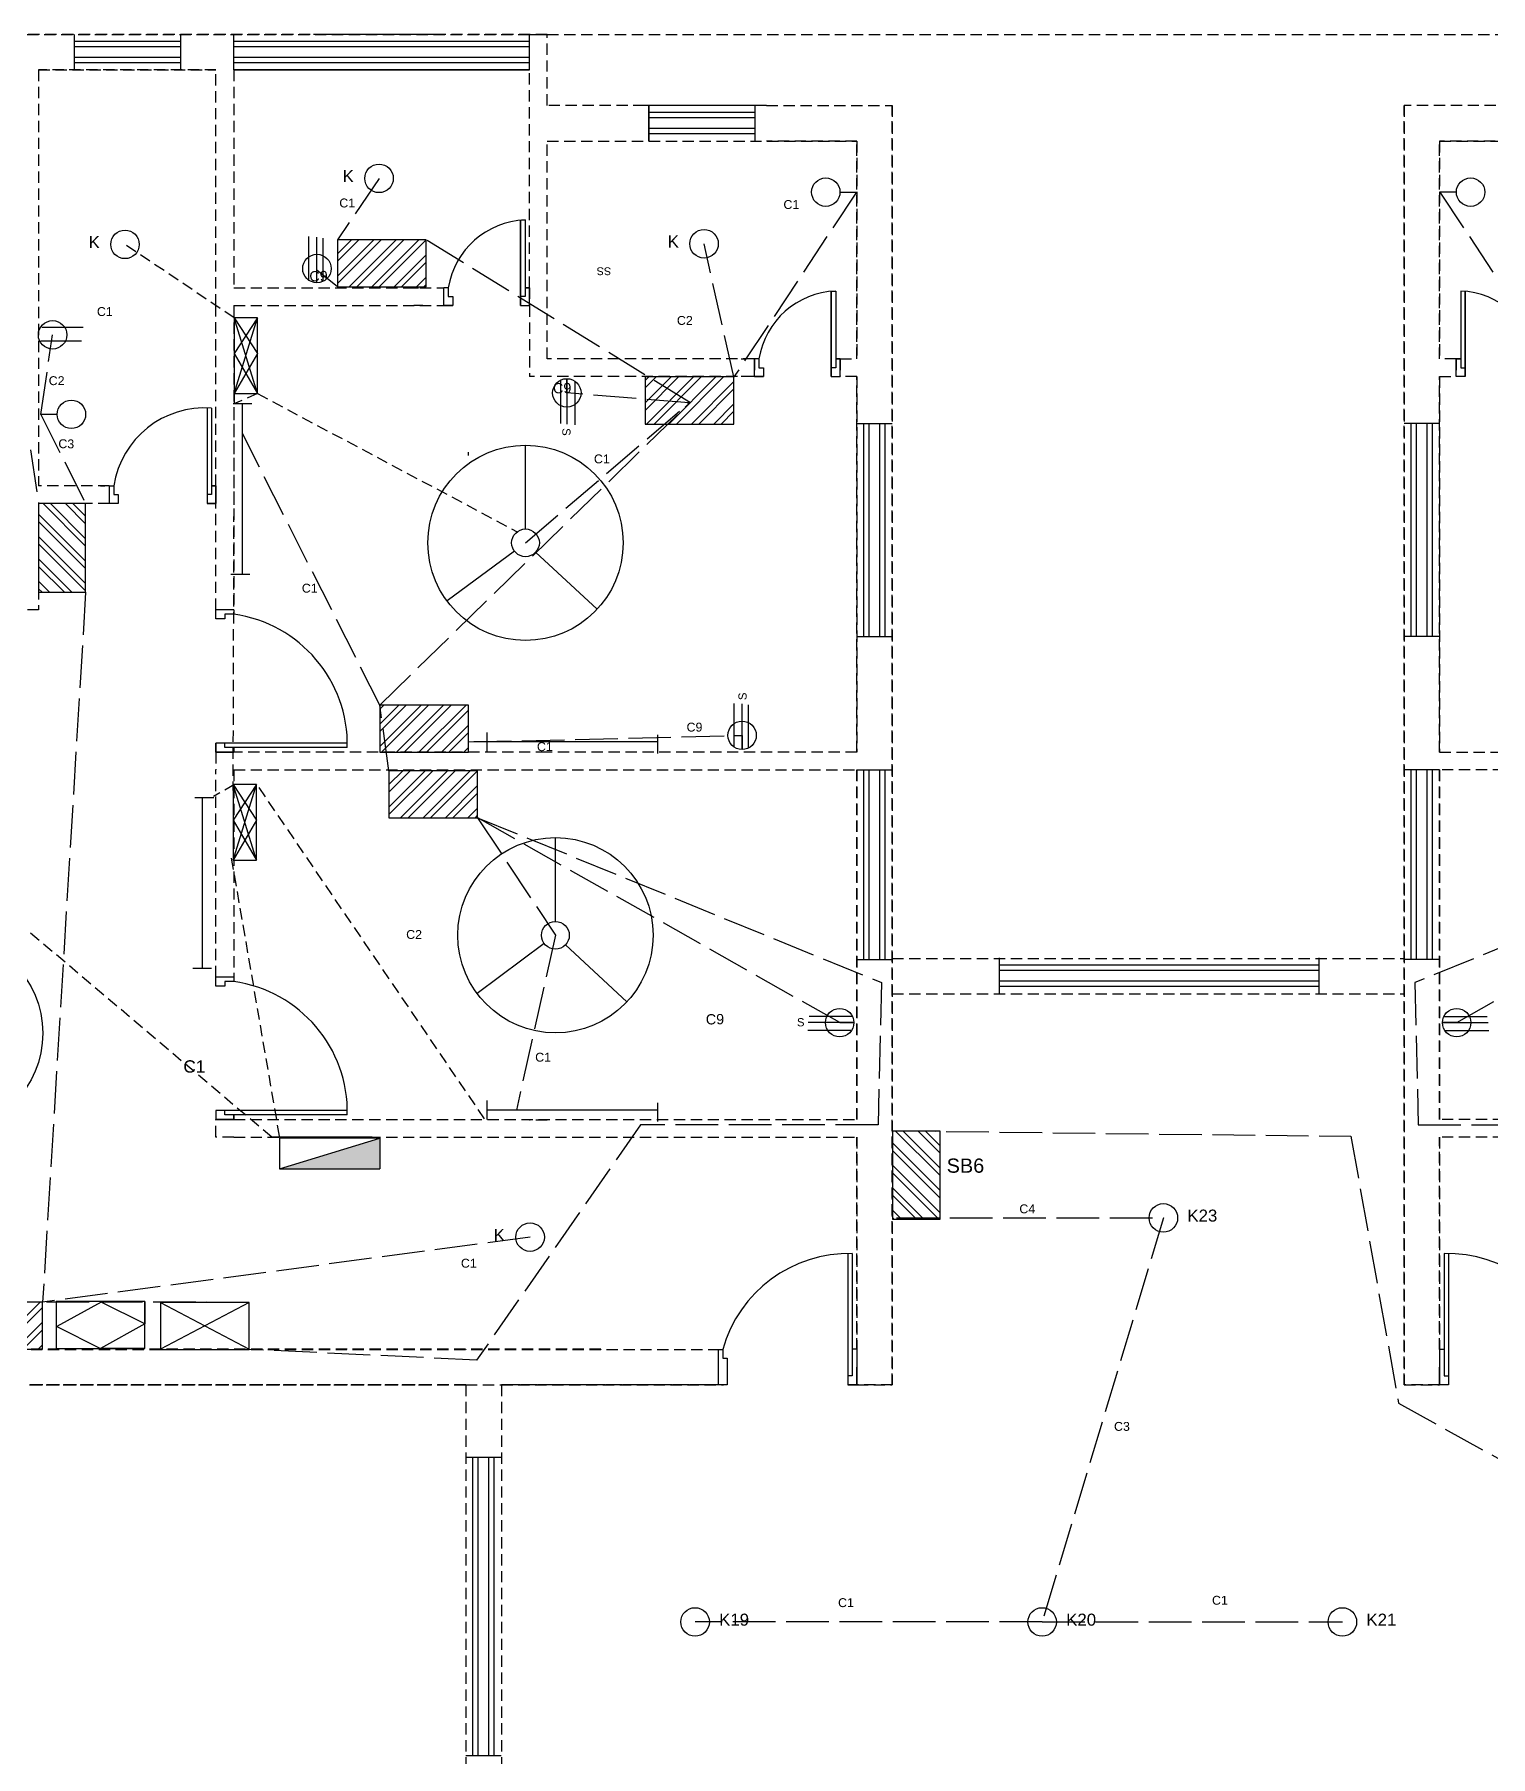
# Model space of a CAD drawing. Header units: millimetres. Extents: x 5814 to 14117, y 764 to 2474.
# Drawn here: x 11237 to 11646.8, y 1959.7 to 2444.2 of the extents above; entities that cross this region are included whole.
import ezdxf

# ---------------------------------------------------------------- set-up
doc = ezdxf.new("R2010")
doc.units = ezdxf.units.MM
doc.linetypes.add('ACAD_ISO02W100', pattern=[15, 12, -3])
doc.linetypes.add('HIDDEN2', pattern=[4.7625, 3.175, -1.5875])
doc.layers.get('0').update_dxf_attribs({"linetype": 'HIDDEN2'})
for name, color, linetype in [('conduit', 7, 'ACAD_ISO02W100'), ('doors', 6, 'Continuous'), ('emfittings', 7, 'Continuous'), ('fittinglabels', 7, 'Continuous'), ('fittings', 7, 'Continuous'), ('windows', 40, 'Continuous')]:
    doc.layers.add(name, color=color, linetype=linetype)
doc.layers.add('emconduit', color=1, linetype='HIDDEN2', plot=False)
doc.styles.get("Standard").update_dxf_attribs({"font": 'arial.ttf', "height": 4})
pattern_1 = [(135, (12007.5997, 730.803), (-3.1532, -3.1532), []), (135, (12007.5997, 732.905), (-3.1532, -3.1532), [])]

msp = doc.modelspace()

# ---------------------------------------------------------------- hatches: boundary and pattern name
at = {"layer": 'emfittings', "true_color": 0x000000}
h = msp.add_hatch(color=18, dxfattribs=at)
h.dxf.hatch_style = 1
h.paths.add_polyline_path([(11334.227, 2133.683), (11334.227, 2125.018), (11305.993, 2125.018)])
at = {"layer": 'fittings'}
h = msp.add_hatch(dxfattribs=at)
h.set_pattern_fill('ANSI32', color=256, scale=0.468168)
h.set_pattern_definition([(45, (10229.5877, 1857.4025), (-3.1532, 3.1532), []), (45, (10231.69, 1857.4025), (-3.1532, 3.1532), [])])
h.paths.add_polyline_path([(11322.292, 2386.459), (11322.292, 2373.231), (11347.243, 2373.231), (11347.243, 2386.459)])
h = msp.add_hatch(dxfattribs=at)
h.set_pattern_fill('ANSI32', color=256, scale=0.468168)
h.set_pattern_definition([(45, (10142.975, 1818.8), (-3.1532, 3.1532), []), (45, (10145.077, 1818.8), (-3.1532, 3.1532), [])])
h.paths.add_polyline_path([(11408.905, 2347.857), (11408.905, 2334.629), (11433.856, 2334.629), (11433.856, 2347.857)])
h = msp.add_hatch(dxfattribs=at)
h.set_pattern_fill('ANSI32', color=256, scale=0.468168, angle=90)
h.set_pattern_definition([(135, (12234.4537, 907.31), (-3.1532, -3.1532), []), (135, (12234.4537, 909.4123), (-3.1532, -3.1532), [])])
h.paths.add_polyline_path([(11251.427, 2312.253), (11238.198, 2312.253), (11238.198, 2287.303), (11251.427, 2287.303)])
h = msp.add_hatch(dxfattribs=at)
h.set_pattern_fill('ANSI32', color=256, scale=0.468168)
h.set_pattern_definition([(45, (10217.679, 1726.477), (-3.1532, 3.1532), []), (45, (10219.781, 1726.477), (-3.1532, 3.1532), [])])
h.paths.add_polyline_path([(11334.201, 2255.534), (11334.201, 2242.306), (11359.152, 2242.306), (11359.152, 2255.534)])
h = msp.add_hatch(dxfattribs=at)
h.set_pattern_fill('ANSI32', color=256, scale=0.468168, angle=180)
h.set_pattern_definition([(225, (13000.0663, 2752.901), (3.1532, -3.1532), []), (225, (12997.964, 2752.901), (3.1532, -3.1532), [])])
h.paths.add_polyline_path([(11361.7, 2223.844), (11361.7, 2237.072), (11336.75, 2237.072), (11336.75, 2223.844)])
h = msp.add_hatch(dxfattribs=at)
h.set_pattern_fill('ANSI32', color=256, scale=0.468168, angle=90)
h.set_pattern_definition(pattern_1)
h.paths.add_polyline_path([(11478.543, 2110.796), (11491.771, 2110.796), (11491.771, 2135.746), (11478.543, 2135.746)])
h = msp.add_hatch(dxfattribs=at)
h.set_pattern_fill('ANSI32', color=256, scale=0.468168, angle=90)
h.set_pattern_definition(pattern_1)
h.paths.add_polyline_path([(11478.543, 2110.796), (11491.771, 2110.796), (11491.771, 2135.746), (11478.543, 2135.746)])
h = msp.add_hatch(dxfattribs=at)
h.set_pattern_fill('ANSI32', color=256, scale=0.468168)
h.set_pattern_definition([(45, (10337.5145, 1558.447), (-3.1532, 3.1532), []), (45, (10339.6166, 1558.447), (-3.1532, 3.1532), [])])
h.paths.add_polyline_path([(11214.366, 2087.504), (11214.366, 2074.276), (11239.316, 2074.276), (11239.316, 2087.504)])

# ---------------------------------------------------------------- linework, layer by layer
for p, q in [((11376.319, 2444.248), (11381.319, 2444.248)), ((11381.319, 2444.248), (11942.013, 2444.248)), ((11381.319, 2424.248), (11381.319, 2444.248)), ((11238.198, 2434.248), (11238.198, 2317.253)), ((11238.198, 2434.248), (11288.107, 2434.248)), ((11238.198, 2434.248), (11238.198, 2317.253)), ((11288.107, 2367.982), (11288.107, 2434.248)), ((11293.107, 2434.248), (11293.107, 2372.982)), ((11376.319, 2434.248), (11293.107, 2434.248)), ((11376.319, 2372.982), (11376.319, 2434.248)), ((11408.71, 2424.248), (11381.319, 2424.248)), ((11443.045, 2424.248), (11408.71, 2424.248)), ((11443.045, 2424.248), (11478.412, 2424.248)), ((11443.045, 2424.248), (11478.412, 2424.248)), ((11657.778, 2424.248), (11622.412, 2424.248)), ((11381.319, 2414.248), (11468.412, 2414.248)), ((11381.319, 2352.982), (11381.319, 2414.248)), ((11468.412, 2414.248), (11443.045, 2414.248)), ((11468.412, 2414.248), (11468.412, 2352.982)), ((11632.412, 2414.248), (11632.412, 2352.982)), ((11719.504, 2414.248), (11632.412, 2414.248)), ((11632.412, 2414.248), (11657.778, 2414.248)), ((11293.107, 2372.982), (11352.232, 2372.982)), ((11343.818, 2372.982), (11345.068, 2372.982)), ((11352.232, 2367.982), (11352.232, 2372.982)), ((11376.319, 2372.982), (11376.319, 2367.982)), ((11288.107, 2317.253), (11288.107, 2367.982)), ((11288.107, 2317.253), (11288.107, 2367.982)), ((11293.107, 2367.982), (11293.107, 2282.324)), ((11293.107, 2367.982), (11293.107, 2282.324)), ((11293.107, 2367.982), (11352.232, 2367.982)), ((11346.318, 2367.982), (11343.818, 2367.982)), ((11376.319, 2367.982), (11376.319, 2347.982)), ((11439.642, 2352.982), (11381.319, 2352.982)), ((11415.204, 2353.074), (11415.204, 2353.057)), ((11435.91, 2352.982), (11437.16, 2352.982)), ((11439.642, 2352.982), (11439.642, 2347.982)), ((11463.729, 2352.982), (11468.412, 2352.982)), ((11463.729, 2352.982), (11463.729, 2347.982)), ((11637.094, 2352.982), (11632.412, 2352.982)), ((11637.094, 2352.982), (11637.094, 2347.982)), ((11439.642, 2347.982), (11376.319, 2347.982)), ((11439.642, 2347.982), (11381.319, 2347.982)), ((11438.41, 2347.982), (11435.91, 2347.982)), ((11468.412, 2347.982), (11463.729, 2347.982)), ((11468.412, 2347.982), (11468.412, 2242.305)), ((11632.412, 2347.982), (11632.412, 2242.305)), ((11632.412, 2347.982), (11637.094, 2347.982)), ((11258.087, 2317.253), (11238.198, 2317.253)), ((11255.605, 2317.253), (11256.855, 2317.253)), ((11255.605, 2317.253), (11256.855, 2317.253)), ((11258.087, 2317.253), (11258.087, 2312.253)), ((11288.107, 2317.253), (11288.107, 2312.253)), ((11238.198, 2312.253), (11238.198, 2282.319)), ((11258.087, 2312.253), (11238.198, 2312.253)), ((11258.087, 2312.253), (11238.198, 2312.253)), ((11238.198, 2312.253), (11238.198, 2282.319)), ((11258.105, 2312.253), (11255.605, 2312.253)), ((11258.105, 2312.253), (11255.605, 2312.253)), ((11288.107, 2282.324), (11288.107, 2312.253)), ((11288.107, 2282.324), (11288.107, 2312.253)), ((11238.198, 2282.319), (11233.198, 2282.319)), ((11238.198, 2282.319), (11233.198, 2282.319)), ((11293.107, 2282.324), (11288.107, 2282.324)), ((11288.107, 2242.305), (11288.107, 2237.305)), ((11288.107, 2242.305), (11293.107, 2242.305)), ((11381.319, 2242.305), (11293.107, 2242.305)), ((11468.412, 2242.305), (11381.319, 2242.305)), ((11632.412, 2242.305), (11719.504, 2242.305)), ((11288.107, 2178.97), (11288.107, 2237.305)), ((11293.107, 2237.305), (11293.107, 2178.97)), ((11293.107, 2237.305), (11468.412, 2237.305)), ((11468.412, 2237.305), (11468.412, 2138.951)), ((11632.412, 2237.305), (11632.412, 2138.951)), ((11807.717, 2237.305), (11632.412, 2237.305)), ((11478.412, 2184.265), (11622.412, 2184.265)), ((11293.107, 2178.97), (11288.107, 2178.97)), ((11478.412, 2174.265), (11622.412, 2174.265)), ((11288.107, 2133.951), (11288.107, 2138.951)), ((11293.107, 2138.951), (11288.107, 2138.951)), ((11293.107, 2138.951), (11468.412, 2138.951)), ((11381.319, 2138.726), (11376.319, 2138.726)), ((11807.717, 2138.951), (11632.412, 2138.951)), ((11293.107, 2133.951), (11288.107, 2133.951)), ((11293.107, 2133.951), (11468.412, 2133.951)), ((11468.412, 2133.951), (11468.412, 2074.248)), ((11632.412, 2133.951), (11632.412, 2074.248)), ((11807.717, 2133.951), (11632.412, 2133.951)), ((10988.412, 2074.265), (11396.412, 2074.265)), ((10988.412, 2074.248), (11429.433, 2074.248)), ((11348.412, 2074.265), (11348.412, 2074.248)), ((11358.412, 2074.265), (11358.412, 2074.248)), ((11429.433, 2074.248), (11429.433, 2064.265)), ((11468.412, 2074.248), (11468.412, 2064.265)), ((11478.412, 2074.265), (11478.412, 2074.248)), ((11478.412, 2074.265), (11478.412, 2074.248)), ((11478.412, 2074.265), (11478.412, 2074.248)), ((11478.412, 2074.265), (11478.412, 2074.248)), ((11622.412, 2074.265), (11622.412, 2074.248)), ((11632.412, 2074.248), (11632.412, 2064.265)), ((10988.412, 2064.265), (11358.412, 2064.265)), ((10988.412, 2064.265), (11358.412, 2064.265)), ((10988.412, 2064.265), (11348.412, 2064.265)), ((10988.412, 2064.265), (11348.412, 2064.265)), ((11358.412, 2064.265), (11358.412, 1930.265)), ((11358.412, 2064.265), (11368.412, 2064.265)), ((11358.412, 2064.265), (11368.412, 2064.265)), ((11358.412, 2064.265), (11368.412, 2064.265)), ((11368.412, 2064.265), (11368.412, 1930.265)), ((11368.412, 2064.265), (11430.892, 2064.265)), ((11368.412, 2064.265), (11430.892, 2064.265)), ((11429.433, 2064.265), (11368.412, 2064.265)), ((11429.433, 2064.265), (11368.412, 2064.265)), ((11429.433, 2064.265), (11368.412, 2064.265))]:
    msp.add_line(p, q)
for points in [[(11358.412, 2064.265), (10978.412, 2064.265), (10978.412, 2444.248), (11081.588, 2444.248)], [(11358.412, 2064.265), (10978.412, 2064.265), (10978.412, 2444.248), (11081.588, 2444.248)], [(11070.504, 2444.248), (10978.412, 2444.248), (10978.412, 2064.265), (11348.412, 2064.265)], [(11348.412, 2064.265), (10978.412, 2064.265), (10978.412, 2444.248), (11070.504, 2444.248)], [(11348.412, 2064.265), (10978.412, 2064.265), (10978.412, 2444.248), (11070.504, 2444.248)], [(11348.412, 2064.265), (10978.412, 2064.265), (10978.412, 2444.248), (11070.504, 2444.248)], [(11070.504, 2444.248), (10978.412, 2444.248), (10978.412, 2064.265), (11348.412, 2064.265)], [(11348.412, 2064.265), (10978.412, 2064.265), (10978.412, 2444.248), (11070.504, 2444.248)], [(11348.412, 2064.265), (10978.412, 2064.265), (10978.412, 2444.248), (11070.504, 2444.248)], [(11348.412, 2064.265), (10978.412, 2064.265), (10978.412, 2444.248), (11070.504, 2444.248)], [(11381.319, 2444.248), (11158.81, 2444.248)], [(11158.81, 2444.248), (11381.319, 2444.248)], [(11158.81, 2444.248), (11381.319, 2444.248)], [(11158.81, 2444.248), (11381.319, 2444.248)], [(11158.81, 2444.248), (11376.319, 2444.248)], [(11158.81, 2444.248), (11376.319, 2444.248)], [(11158.81, 2444.248), (11376.319, 2444.248)], [(11158.81, 2444.248), (11376.319, 2444.248)], [(11238.198, 2434.248), (11288.107, 2434.248)], [(11288.107, 2434.248), (11238.198, 2434.248)], [(11238.198, 2434.248), (11288.107, 2434.248)], [(11478.412, 2424.248), (11478.412, 2064.265), (11465.912, 2064.265)], [(11478.412, 2424.248), (11478.412, 2064.265), (11465.912, 2064.265)], [(11478.412, 2424.248), (11478.412, 2064.265), (11465.912, 2064.265)], [(11478.412, 2424.248), (11478.412, 2064.265), (11465.912, 2064.265)], [(11468.412, 2064.265), (11478.412, 2064.265), (11478.412, 2424.248)], [(11478.412, 2424.248), (11478.412, 2064.265), (11468.412, 2064.265)], [(11478.412, 2424.248), (11478.412, 2064.265), (11468.412, 2064.265)], [(11478.412, 2424.248), (11478.412, 2064.265), (11468.412, 2064.265)], [(11468.412, 2064.265), (11478.412, 2064.265), (11478.412, 2424.248)], [(11478.412, 2424.248), (11478.412, 2064.265), (11468.412, 2064.265)], [(11468.412, 2064.265), (11478.412, 2064.265), (11478.412, 2424.248)], [(11478.412, 2424.248), (11478.412, 2064.265), (11468.412, 2064.265)], [(11478.412, 2424.248), (11478.412, 2064.265), (11468.412, 2064.265)], [(11478.412, 2424.248), (11478.412, 2064.265), (11468.412, 2064.265)], [(11632.412, 2064.265), (11622.412, 2064.265), (11622.412, 2424.248)], [(11622.412, 2424.248), (11622.412, 2064.265), (11632.412, 2064.265)], [(11632.412, 2064.265), (11622.412, 2064.265), (11622.412, 2424.248)], [(11622.412, 2424.248), (11622.412, 2064.265), (11632.412, 2064.265)], [(11622.412, 2424.248), (11622.412, 2064.265), (11632.412, 2064.265)], [(11622.412, 2424.248), (11622.412, 2064.265), (11632.412, 2064.265)], [(11632.412, 2064.265), (11622.412, 2064.265), (11622.412, 2424.248)], [(11622.412, 2424.248), (11622.412, 2064.265), (11632.412, 2064.265)], [(11632.412, 2064.265), (11622.412, 2064.265), (11622.412, 2424.248)], [(11622.412, 2424.248), (11622.412, 2064.265), (11632.412, 2064.265)], [(11622.412, 2424.248), (11622.412, 2064.265), (11632.412, 2064.265)], [(11622.412, 2424.248), (11622.412, 2064.265), (11632.412, 2064.265)], [(11468.412, 2414.248), (11468.412, 2352.982)], [(11468.412, 2352.982), (11468.412, 2414.248)], [(11468.412, 2414.248), (11468.412, 2352.982)], [(11632.412, 2414.248), (11632.412, 2352.982)], [(11632.412, 2352.982), (11632.412, 2414.248)], [(11632.412, 2414.248), (11632.412, 2352.982)], [(11468.412, 2347.982), (11468.412, 2242.305)], [(11468.412, 2242.305), (11468.412, 2347.982)], [(11468.412, 2347.982), (11468.412, 2242.305)], [(11632.412, 2347.982), (11632.412, 2242.305)], [(11632.412, 2242.305), (11632.412, 2347.982)], [(11632.412, 2347.982), (11632.412, 2242.305)], [(11396.412, 2074.265), (10988.412, 2074.265), (10988.412, 2237.305)], [(10988.412, 2237.305), (10988.412, 2074.248), (11429.433, 2074.248)], [(11396.412, 2074.265), (10988.412, 2074.265), (10988.412, 2237.305)], [(11468.412, 2237.305), (11468.412, 2138.951)], [(11468.412, 2138.951), (11468.412, 2237.305)], [(11468.412, 2237.305), (11468.412, 2138.951)], [(11632.412, 2237.305), (11632.412, 2138.951)], [(11632.412, 2138.951), (11632.412, 2237.305)], [(11632.412, 2237.305), (11632.412, 2138.951)], [(11468.412, 2074.248), (11468.412, 2133.951)], [(11468.412, 2133.951), (11468.412, 2074.265)], [(11632.412, 2074.248), (11632.412, 2133.951)], [(11632.412, 2133.951), (11632.412, 2074.265)], [(11430.892, 2064.265), (11368.412, 2064.265)], [(11430.892, 2064.265), (11368.412, 2064.265)], [(11430.892, 2064.265), (11368.412, 2064.265)], [(11430.892, 2064.265), (11368.412, 2064.265)]]:
    msp.add_lwpolyline(points)
msp.add_arc((11432.412, 2074.248), 36, 179.97214, 180)
at = {"layer": 'conduit'}
for p, q in [((11333.983, 2403.741), (11322.292, 2386.459)), ((11468.319, 2399.876), (11433.856, 2347.857)), ((11632.505, 2399.876), (11666.968, 2347.857)), ((11421.586, 2340.605), (11347.243, 2386.459)), ((11322.292, 2373.231), (11316.506, 2377.905)), ((11238.799, 2337.349), (11242.125, 2359.718)), ((11334.201, 2255.534), (11421.419, 2340.605)), ((11375.195, 2301.187), (11421.263, 2340.595)), ((11421.263, 2340.595), (11386.833, 2343.385)), ((11238.799, 2337.349), (11251.427, 2312.253)), ((11334.201, 2255.534), (11295.549, 2331.93)), ((11235.917, 2327.385), (11238.198, 2312.253)), ((11359.11, 2326.722), (11359.11, 2326.722)), ((11359.11, 2326.722), (11359.11, 2325.809)), ((11251.427, 2287.303), (11239.316, 2087.504)), ((11336.75, 2237.072), (11334.201, 2255.534)), ((11359.152, 2245.153), (11436.148, 2247.011)), ((11372.663, 2245.153), (11359.152, 2245.153)), ((11463.602, 2166.178), (11361.7, 2223.844)), ((11361.7, 2223.844), (11383.624, 2190.768)), ((11361.7, 2223.844), (11475.337, 2177.453)), ((11739.123, 2223.844), (11625.487, 2177.453)), ((11637.221, 2166.178), (11739.123, 2223.844)), ((11383.624, 2190.768), (11372.663, 2141.575)), ((11475.337, 2177.453), (11474.415, 2137.388)), ((11625.487, 2177.453), (11626.408, 2137.388)), ((11407.539, 2137.388), (11361.448, 2071.196)), ((11474.415, 2137.388), (11407.539, 2137.388)), ((11626.408, 2137.388), (11693.284, 2137.388)), ((11478.543, 2135.746), (11607.469, 2134.193)), ((11607.469, 2134.193), (11620.843, 2059.091)), ((11479.609, 2111.252), (11554.683, 2111.241)), ((11554.683, 2111.241), (11520.574, 1997.543)), ((11376.489, 2105.817), (11239.316, 2087.504)), ((11297.437, 2087.473), (11239.316, 2087.504)), ((11361.448, 2071.196), (11297.437, 2074.245)), ((11620.843, 2059.091), (11771.862, 1975.319)), ((11520.574, 1997.543), (11422.917, 1997.543)), ((11520.574, 1997.543), (11605.058, 1997.543))]:
    msp.add_line(p, q, dxfattribs=at)
msp.add_lwpolyline([(11433.856, 2347.857), (11425.443, 2385.341)], dxfattribs=at)
at = {"layer": 'doors', "color": 215, "true_color": 0xa953a0}
for p, q in [((11373.819, 2391.955), (11375.069, 2392.036)), ((11373.819, 2367.982), (11373.819, 2391.955)), ((11375.069, 2392.036), (11375.069, 2372.982)), ((11353.482, 2372.982), (11352.232, 2372.982)), ((11352.232, 2367.982), (11352.232, 2372.982)), ((11353.482, 2372.982), (11353.482, 2370.482)), ((11353.482, 2370.482), (11354.732, 2370.482)), ((11354.732, 2370.482), (11354.732, 2367.982)), ((11375.069, 2370.482), (11373.819, 2370.482)), ((11373.819, 2370.482), (11373.819, 2367.982)), ((11376.319, 2372.982), (11375.069, 2372.982)), ((11375.069, 2372.982), (11375.069, 2370.482)), ((11376.319, 2367.982), (11376.319, 2372.982)), ((11461.229, 2371.955), (11462.479, 2372.036)), ((11461.229, 2347.982), (11461.229, 2371.955)), ((11462.479, 2372.036), (11462.479, 2352.982)), ((11639.594, 2371.955), (11638.344, 2372.036)), ((11638.344, 2372.036), (11638.344, 2352.982)), ((11639.594, 2347.982), (11639.594, 2371.955)), ((11354.732, 2367.982), (11352.232, 2367.982)), ((11373.819, 2367.982), (11376.319, 2367.982)), ((11440.892, 2352.982), (11439.642, 2352.982)), ((11439.642, 2347.982), (11439.642, 2352.982)), ((11440.892, 2352.982), (11440.892, 2350.482)), ((11440.892, 2350.482), (11442.142, 2350.482)), ((11442.142, 2350.482), (11442.142, 2347.982)), ((11462.479, 2350.482), (11461.229, 2350.482)), ((11461.229, 2350.482), (11461.229, 2347.982)), ((11463.729, 2352.982), (11462.479, 2352.982)), ((11462.479, 2352.982), (11462.479, 2350.482)), ((11463.729, 2347.982), (11463.729, 2352.982)), ((11637.094, 2347.982), (11637.094, 2352.982)), ((11637.094, 2352.982), (11638.344, 2352.982)), ((11638.344, 2352.982), (11638.344, 2350.482)), ((11638.344, 2350.482), (11639.594, 2350.482)), ((11639.594, 2350.482), (11639.594, 2347.982)), ((11442.142, 2347.982), (11439.642, 2347.982)), ((11461.229, 2347.982), (11463.729, 2347.982)), ((11639.594, 2347.982), (11637.094, 2347.982)), ((11285.607, 2339.131), (11285.607, 2312.253)), ((11285.607, 2339.131), (11285.607, 2312.253)), ((11286.857, 2339.065), (11286.857, 2314.753)), ((11286.857, 2339.065), (11286.857, 2314.753)), ((11258.087, 2317.253), (11258.087, 2312.253)), ((11258.087, 2317.253), (11259.337, 2317.253)), ((11258.087, 2317.253), (11258.087, 2312.253)), ((11259.337, 2317.253), (11259.337, 2314.753)), ((11259.337, 2317.253), (11259.337, 2314.753)), ((11259.337, 2317.253), (11259.337, 2314.753)), ((11259.337, 2317.253), (11259.337, 2314.753)), ((11288.107, 2317.253), (11288.107, 2312.253)), ((11288.107, 2317.253), (11288.107, 2312.253)), ((11260.587, 2312.253), (11258.087, 2312.253)), ((11259.337, 2314.753), (11260.587, 2314.753)), ((11259.337, 2314.753), (11260.587, 2314.753)), ((11260.587, 2314.753), (11260.587, 2312.253)), ((11260.587, 2314.753), (11260.587, 2312.253)), ((11260.587, 2314.753), (11260.587, 2312.253)), ((11260.587, 2314.753), (11260.587, 2312.253)), ((11286.857, 2314.753), (11285.607, 2314.753)), ((11286.857, 2314.753), (11285.607, 2314.753)), ((11286.857, 2314.753), (11285.607, 2314.753)), ((11286.857, 2314.753), (11285.607, 2314.753)), ((11286.857, 2314.753), (11285.607, 2314.753)), ((11286.857, 2314.753), (11285.607, 2314.753)), ((11285.607, 2312.253), (11288.107, 2312.253)), ((11285.607, 2312.253), (11288.107, 2312.253)), ((11293.107, 2282.324), (11288.107, 2282.324)), ((11288.107, 2279.824), (11288.107, 2282.324)), ((11293.107, 2282.324), (11288.107, 2282.324)), ((11288.107, 2279.824), (11288.107, 2282.324)), ((11290.607, 2279.824), (11288.107, 2279.824)), ((11290.607, 2279.824), (11288.107, 2279.824)), ((11293.107, 2281.074), (11290.607, 2281.074)), ((11290.607, 2281.074), (11290.607, 2279.824)), ((11293.107, 2281.074), (11290.607, 2281.074)), ((11290.607, 2281.074), (11290.607, 2279.824)), ((11293.107, 2282.324), (11293.107, 2281.074)), ((11293.107, 2282.324), (11293.107, 2281.074)), ((11316.858, 2244.805), (11288.107, 2244.805)), ((11325.031, 2244.805), (11288.107, 2244.805)), ((11288.107, 2244.805), (11288.107, 2242.305)), ((11290.607, 2243.555), (11290.607, 2244.805)), ((11290.607, 2243.555), (11290.607, 2244.805)), ((11293.107, 2242.305), (11288.107, 2242.305)), ((11316.821, 2243.555), (11290.607, 2243.555)), ((11325.053, 2243.555), (11290.607, 2243.555)), ((11293.107, 2178.97), (11288.107, 2178.97)), ((11288.107, 2176.47), (11288.107, 2178.97)), ((11290.607, 2176.47), (11288.107, 2176.47)), ((11293.107, 2177.72), (11290.607, 2177.72)), ((11290.607, 2177.72), (11290.607, 2176.47)), ((11293.107, 2178.97), (11293.107, 2177.72)), ((11316.858, 2141.451), (11288.107, 2141.451)), ((11288.107, 2141.451), (11288.107, 2138.951)), ((11325.031, 2141.451), (11288.107, 2141.451)), ((11288.107, 2141.451), (11288.107, 2138.951)), ((11293.107, 2138.951), (11288.107, 2138.951)), ((11288.107, 2138.951), (11293.107, 2138.951)), ((11293.107, 2138.951), (11288.107, 2138.951)), ((11290.607, 2140.201), (11290.607, 2141.451)), ((11290.607, 2140.201), (11290.607, 2141.451)), ((11316.821, 2140.201), (11290.607, 2140.201)), ((11325.053, 2140.201), (11290.607, 2140.201)), ((11293.107, 2140.201), (11293.107, 2138.951)), ((11293.107, 2138.951), (11293.107, 2140.201)), ((11465.912, 2101.189), (11465.912, 2064.265)), ((11467.162, 2101.212), (11467.162, 2066.765)), ((11633.662, 2101.212), (11633.662, 2066.765)), ((11634.912, 2101.189), (11634.912, 2064.265)), ((11465.912, 2093.016), (11465.912, 2064.265)), ((11467.162, 2092.98), (11467.162, 2066.765)), ((11633.662, 2092.98), (11633.662, 2066.765)), ((11634.912, 2093.016), (11634.912, 2064.265)), ((11429.433, 2074.248), (11430.683, 2074.248)), ((11429.433, 2074.248), (11429.433, 2064.265)), ((11430.683, 2074.248), (11430.683, 2071.748)), ((11430.683, 2071.748), (11431.933, 2071.748)), ((11431.933, 2071.748), (11431.933, 2064.265)), ((11468.412, 2069.265), (11468.412, 2064.265)), ((11632.412, 2069.265), (11632.412, 2064.265)), ((11467.162, 2066.765), (11465.912, 2066.765)), ((11467.162, 2066.765), (11465.912, 2066.765)), ((11633.662, 2066.765), (11634.912, 2066.765)), ((11633.662, 2066.765), (11634.912, 2066.765)), ((11431.933, 2064.265), (11429.433, 2064.265)), ((11465.912, 2064.265), (11468.412, 2064.265)), ((11634.912, 2064.265), (11632.412, 2064.265))]:
    msp.add_line(p, q, dxfattribs=at)
at = {"layer": 'doors'}
for p, q in [((11373.819, 2391.955), (11373.819, 2367.982)), ((11373.819, 2391.938), (11373.819, 2367.982)), ((11375.069, 2392.036), (11375.069, 2370.482)), ((11375.069, 2392.036), (11375.069, 2370.482)), ((11375.069, 2370.482), (11373.819, 2370.482)), ((11375.069, 2370.482), (11373.819, 2370.482)), ((11376.319, 2372.982), (11375.069, 2372.982)), ((11376.319, 2372.982), (11375.069, 2372.982)), ((11375.069, 2372.982), (11376.319, 2372.982)), ((11376.319, 2367.982), (11376.319, 2372.982)), ((11376.319, 2367.982), (11376.319, 2372.982)), ((11461.229, 2371.955), (11461.229, 2347.982)), ((11461.229, 2371.938), (11461.229, 2347.982)), ((11462.479, 2372.036), (11462.479, 2350.482)), ((11462.479, 2372.036), (11462.479, 2350.482)), ((11638.344, 2372.036), (11638.344, 2350.482)), ((11638.344, 2372.036), (11638.344, 2350.482)), ((11639.594, 2371.955), (11639.594, 2347.982)), ((11639.594, 2371.938), (11639.594, 2347.982)), ((11352.232, 2367.982), (11354.732, 2367.982)), ((11462.479, 2350.482), (11461.229, 2350.482)), ((11462.479, 2350.482), (11461.229, 2350.482)), ((11463.729, 2352.982), (11462.479, 2352.982)), ((11463.729, 2352.982), (11462.479, 2352.982)), ((11462.479, 2352.982), (11463.729, 2352.982)), ((11463.729, 2347.982), (11463.729, 2352.982)), ((11463.729, 2347.982), (11463.729, 2352.982)), ((11637.094, 2352.982), (11638.344, 2352.982)), ((11637.094, 2347.982), (11637.094, 2352.982)), ((11637.094, 2352.982), (11638.344, 2352.982)), ((11638.344, 2352.982), (11637.094, 2352.982)), ((11637.094, 2347.982), (11637.094, 2352.982)), ((11638.344, 2350.482), (11639.594, 2350.482)), ((11638.344, 2350.482), (11639.594, 2350.482)), ((11439.642, 2347.982), (11442.142, 2347.982)), ((11285.607, 2336.227), (11285.607, 2312.253)), ((11285.607, 2336.227), (11285.607, 2312.253)), ((11285.607, 2336.21), (11285.607, 2312.253)), ((11285.607, 2336.21), (11285.607, 2312.253)), ((11286.857, 2336.308), (11286.857, 2314.753)), ((11286.857, 2336.308), (11286.857, 2314.753)), ((11286.857, 2336.308), (11286.857, 2314.753)), ((11286.857, 2336.308), (11286.857, 2314.753)), ((11288.107, 2317.253), (11286.857, 2317.253)), ((11288.107, 2317.253), (11286.857, 2317.253)), ((11286.857, 2317.253), (11288.107, 2317.253)), ((11288.107, 2317.253), (11286.857, 2317.253)), ((11288.107, 2317.253), (11286.857, 2317.253)), ((11286.857, 2317.253), (11288.107, 2317.253)), ((11288.107, 2312.253), (11288.107, 2317.253)), ((11288.107, 2312.253), (11288.107, 2317.253)), ((11288.107, 2312.253), (11288.107, 2317.253)), ((11288.107, 2312.253), (11288.107, 2317.253)), ((11288.107, 2312.253), (11285.607, 2312.253)), ((11285.607, 2312.253), (11288.107, 2312.253)), ((11288.107, 2312.253), (11285.607, 2312.253)), ((11288.107, 2312.253), (11285.607, 2312.253)), ((11285.607, 2312.253), (11288.107, 2312.253)), ((11288.107, 2312.253), (11285.607, 2312.253)), ((11288.107, 2242.305), (11288.107, 2244.805)), ((11288.107, 2244.805), (11288.107, 2242.305)), ((11288.107, 2242.305), (11293.107, 2242.305)), ((11293.107, 2243.555), (11293.107, 2242.305)), ((11293.107, 2242.305), (11293.107, 2243.555)), ((11468.412, 2074.265), (11467.162, 2074.265)), ((11468.412, 2074.265), (11468.412, 2064.265)), ((11632.412, 2074.265), (11632.412, 2064.265)), ((11632.412, 2074.265), (11633.662, 2074.265)), ((11468.412, 2064.265), (11468.412, 2069.265)), ((11632.412, 2064.265), (11632.412, 2069.265)), ((11465.912, 2064.265), (11468.412, 2064.265)), ((11465.912, 2064.265), (11468.412, 2064.265)), ((11634.912, 2064.265), (11632.412, 2064.265)), ((11634.912, 2064.265), (11632.412, 2064.265))]:
    msp.add_line(p, q, dxfattribs=at)
at = {"layer": 'doors', "color": 215, "true_color": 0xa953a0}
for points in [[(11286.857, 2317.253), (11288.107, 2317.253)], [(11286.857, 2317.253), (11288.107, 2317.253)], [(11293.107, 2243.555), (11293.107, 2242.305)], [(11293.107, 2140.201), (11293.107, 2138.951)]]:
    msp.add_lwpolyline(points, dxfattribs=at)
for centre, radius, start, end in [((11375.916, 2369.322), 22.73, 92.13428, 170.73453), ((11463.326, 2349.322), 22.73, 92.13428, 170.73453), ((11637.498, 2349.322), 22.73, 9.26547, 87.86572), ((11284.88, 2313.292), 25.849, 85.61509, 171.18442), ((11284.88, 2313.292), 25.849, 85.61509, 171.18442), ((11288.045, 2244.404), 37.018, 358.68502, 82.1411), ((11288.045, 2141.05), 37.018, 358.68502, 82.1411), ((11466.312, 2064.203), 37.018, 88.68502, 164.2565), ((11634.511, 2064.203), 37.018, 15.7435, 91.31498)]:
    msp.add_arc(centre, radius, start, end, dxfattribs=at)
at = {"layer": 'emconduit'}
for p, q in [((11293.233, 2364.482), (11262.508, 2385.175)), ((11293.185, 2343.604), (11292.846, 2231.473)), ((11299.772, 2343.176), (11293.107, 2340.276)), ((11299.772, 2343.176), (11372.87, 2304.321)), ((11303.799, 2133.945), (11189.373, 2230.765)), ((11293.353, 2233.195), (11287.414, 2229.817)), ((11363.675, 2139.141), (11299.436, 2233.482)), ((11292.417, 2212.444), (11305.974, 2133.801))]:
    msp.add_line(p, q, dxfattribs=at)
at = {"layer": 'emfittings'}
for p, q in [((11293.233, 2364.482), (11299.772, 2354.454)), ((11293.233, 2343.176), (11299.772, 2364.482)), ((11299.772, 2364.482), (11293.233, 2354.454)), ((11299.772, 2343.176), (11293.233, 2364.482)), ((11299.772, 2354.454), (11293.233, 2343.176)), ((11293.233, 2354.454), (11299.772, 2343.176)), ((11292.971, 2233.226), (11299.51, 2223.198)), ((11292.971, 2211.92), (11299.51, 2233.226)), ((11299.51, 2233.226), (11292.971, 2223.198)), ((11299.51, 2211.92), (11292.971, 2233.226)), ((11299.51, 2223.198), (11292.971, 2211.92)), ((11292.971, 2223.198), (11299.51, 2211.92)), ((11332.032, 2133.945), (11303.799, 2133.945)), ((11334.227, 2133.683), (11305.993, 2133.683)), ((11305.993, 2125.018), (11334.227, 2133.683)), ((11334.227, 2133.683), (11334.227, 2125.018)), ((11305.993, 2125.018), (11334.227, 2125.018))]:
    msp.add_line(p, q, dxfattribs=at)
for points in [[(11293.233, 2364.482), (11293.233, 2343.176), (11299.772, 2343.176), (11299.772, 2364.482)], [(11292.971, 2233.226), (11292.971, 2211.92), (11299.51, 2211.92), (11299.51, 2233.226)]]:
    msp.add_lwpolyline(points, close=True, dxfattribs=at)
msp.add_lwpolyline([(11334.227, 2133.683), (11305.993, 2133.683), (11305.993, 2125.018)], dxfattribs=at)
at = {"layer": 'fittings'}
for p, q in [((11463.691, 2399.876), (11468.319, 2399.876)), ((11637.133, 2399.876), (11632.505, 2399.876)), ((11314.252, 2375.192), (11314.264, 2387.376)), ((11314.252, 2375.192), (11314.264, 2387.376)), ((11316.502, 2374.474), (11316.515, 2387.222)), ((11316.502, 2374.474), (11316.515, 2387.222)), ((11318.274, 2374.898), (11318.286, 2386.944)), ((11318.274, 2374.898), (11318.286, 2386.944)), ((11239.094, 2361.861), (11250.692, 2361.861)), ((11238.818, 2358.032), (11250.284, 2358.032)), ((11385.062, 2346.859), (11385.062, 2334.813)), ((11386.833, 2343.385), (11386.833, 2347.284)), ((11386.833, 2347.284), (11386.833, 2334.537)), ((11389.084, 2346.569), (11389.084, 2334.385)), ((11243.427, 2337.349), (11238.799, 2337.349)), ((11298.203, 2340.276), (11292.895, 2340.276)), ((11295.549, 2331.93), (11295.549, 2340.276)), ((11295.549, 2292.276), (11295.549, 2340.276)), ((11295.549, 2292.276), (11295.549, 2331.93)), ((11375.195, 2305.089), (11375.195, 2328.66)), ((11372.06, 2298.863), (11353.125, 2284.826)), ((11378.054, 2298.53), (11395.319, 2282.484)), ((11297.605, 2292.276), (11292.298, 2292.276)), ((11433.897, 2243.828), (11433.897, 2256.012)), ((11436.148, 2243.112), (11436.148, 2255.86)), ((11437.919, 2243.538), (11437.919, 2255.583)), ((11364.316, 2247.806), (11364.316, 2242.499)), ((11372.663, 2245.153), (11364.316, 2245.153)), ((11412.316, 2245.153), (11364.316, 2245.153)), ((11412.316, 2245.153), (11372.663, 2245.153)), ((11412.316, 2247.209), (11412.316, 2241.902)), ((11436.148, 2247.011), (11436.148, 2243.112)), ((11282.147, 2229.493), (11287.454, 2229.493)), ((11284.203, 2229.493), (11284.203, 2189.84)), ((11284.203, 2229.493), (11284.203, 2181.493)), ((11383.624, 2194.671), (11383.624, 2218.241)), ((11284.203, 2189.84), (11284.203, 2181.493)), ((11380.489, 2188.444), (11361.554, 2174.407)), ((11386.483, 2188.111), (11403.748, 2172.065)), ((11281.55, 2181.493), (11286.857, 2181.493)), ((11467.501, 2166.178), (11454.753, 2166.178)), ((11467.076, 2167.95), (11455.03, 2167.95)), ((11463.602, 2166.178), (11467.501, 2166.178)), ((11637.221, 2166.178), (11633.322, 2166.178)), ((11633.322, 2166.178), (11646.07, 2166.178)), ((11633.748, 2167.95), (11645.793, 2167.95)), ((11466.786, 2163.927), (11454.602, 2163.927)), ((11634.038, 2163.927), (11646.222, 2163.927)), ((11364.316, 2144.228), (11364.316, 2138.921)), ((11412.316, 2143.631), (11412.316, 2138.323)), ((11372.663, 2141.575), (11364.316, 2141.575)), ((11412.316, 2141.575), (11364.316, 2141.575)), ((11412.316, 2141.575), (11372.663, 2141.575)), ((11255.84, 2087.556), (11243.306, 2080.665)), ((11268.125, 2081.381), (11255.84, 2087.556)), ((11268.125, 2087.718), (11268.125, 2081.381)), ((11297.437, 2087.473), (11272.486, 2074.265)), ((11272.486, 2087.473), (11297.437, 2074.265)), ((11243.306, 2080.665), (11255.591, 2074.49)), ((11268.125, 2081.381), (11255.591, 2074.49)), ((11268.125, 2074.49), (11255.591, 2074.49))]:
    msp.add_line(p, q, dxfattribs=at)
for points in [[(11347.243, 2386.459), (11322.292, 2386.459), (11322.292, 2373.231), (11347.243, 2373.231)], [(11433.856, 2347.857), (11408.905, 2347.857), (11408.905, 2334.629), (11433.856, 2334.629)], [(11251.427, 2287.303), (11251.427, 2312.253), (11238.198, 2312.253), (11238.198, 2287.303)], [(11359.152, 2255.534), (11334.201, 2255.534), (11334.201, 2242.306), (11359.152, 2242.306)], [(11336.75, 2223.844), (11361.7, 2223.844), (11361.7, 2237.072), (11336.75, 2237.072)], [(11478.543, 2110.796), (11478.543, 2135.746), (11491.771, 2135.746), (11491.771, 2110.796)], [(11478.543, 2110.796), (11478.543, 2135.746), (11491.771, 2135.746), (11491.771, 2110.796)], [(11239.316, 2087.504), (11214.366, 2087.504), (11214.366, 2074.276), (11239.316, 2074.276)], [(11268.125, 2087.718), (11243.175, 2087.718), (11243.175, 2074.49), (11268.125, 2074.49)], [(11297.437, 2087.473), (11272.486, 2087.473), (11272.486, 2074.245), (11297.437, 2074.245)]]:
    msp.add_lwpolyline(points, close=True, dxfattribs=at)
for centre, radius in [((11333.983, 2403.741), 4.013), ((11459.691, 2399.876), 4), ((11641.133, 2399.876), 4), ((11262.508, 2385.175), 4.013), ((11425.443, 2385.341), 4.013), ((11316.506, 2378.373), 4), ((11316.506, 2378.373), 4), ((11242.125, 2359.718), 4), ((11386.833, 2343.385), 4), ((11247.427, 2337.349), 4), ((11375.195, 2301.187), 27.473), ((11375.195, 2301.187), 3.903), ((11436.148, 2247.011), 4), ((11383.624, 2190.768), 27.473), ((11211.91, 2163.179), 27.473), ((11383.624, 2190.768), 3.903), ((11463.602, 2166.178), 4), ((11637.221, 2166.178), 4), ((11554.683, 2111.241), 4.013), ((11554.683, 2111.241), 4.013), ((11376.489, 2105.817), 4.013), ((11422.917, 1997.543), 4.013), ((11422.917, 1997.543), 4.013), ((11422.917, 1997.543), 4.013), ((11422.917, 1997.543), 4.013), ((11520.574, 1997.543), 4.013), ((11605.058, 1997.543), 4.013)]:
    msp.add_circle(centre, radius, dxfattribs=at)
at = {"layer": 'windows'}
for p, q in [((11248.193, 2444.248), (11248.193, 2434.248)), ((11349.872, 2444.248), (11315.538, 2444.248)), ((11293.107, 2434.248), (11376.319, 2434.248)), ((11443.045, 2424.248), (11408.71, 2424.248)), ((11409.864, 2414.248), (11409.864, 2424.248)), ((11468.412, 2334.805), (11478.412, 2334.805)), ((11468.412, 2334.805), (11478.412, 2334.805)), ((11632.412, 2334.805), (11622.412, 2334.805)), ((11632.412, 2334.805), (11622.412, 2334.805)), ((11468.412, 2274.805), (11478.412, 2274.805)), ((11468.412, 2274.805), (11478.412, 2274.805)), ((11632.412, 2274.805), (11622.412, 2274.805)), ((11632.412, 2274.805), (11622.412, 2274.805)), ((11598.559, 2174.443), (11598.559, 2174.46))]:
    msp.add_line(p, q, dxfattribs=at)
at = {"layer": 'windows', "color": 31, "true_color": 0xfecc66}
for p, q in [((11248.193, 2444.248), (11248.193, 2434.248)), ((11278.193, 2434.248), (11278.193, 2444.248)), ((11293.107, 2434.248), (11293.107, 2444.248)), ((11376.319, 2434.248), (11376.319, 2444.248)), ((11409.864, 2424.248), (11409.864, 2414.248)), ((11439.864, 2414.248), (11439.864, 2424.248)), ((11468.412, 2237.305), (11478.412, 2237.305)), ((11632.412, 2237.305), (11622.412, 2237.305)), ((11468.412, 2183.901), (11478.412, 2183.901)), ((11508.559, 2174.443), (11508.559, 2184.443)), ((11598.559, 2174.443), (11598.559, 2184.443)), ((11632.412, 2183.901), (11622.412, 2183.901)), ((11368.368, 2043.826), (11358.368, 2043.826)), ((11368.368, 1959.826), (11358.368, 1959.826)), ((11368.368, 1959.826), (11358.368, 1959.826))]:
    msp.add_line(p, q, dxfattribs=at)
for points in [[(11278.193, 2442.248), (11248.193, 2442.248)], [(11278.193, 2440.748), (11248.193, 2440.748)], [(11278.193, 2437.748), (11248.193, 2437.748)], [(11376.319, 2442.248), (11293.107, 2442.248)], [(11376.319, 2440.748), (11293.107, 2440.748)], [(11376.319, 2437.748), (11293.107, 2437.748)], [(11278.193, 2436.248), (11248.193, 2436.248)], [(11376.319, 2436.248), (11293.107, 2436.248)], [(11439.864, 2422.248), (11409.864, 2422.248)], [(11439.864, 2420.748), (11409.864, 2420.748)], [(11439.864, 2417.748), (11409.864, 2417.748)], [(11439.864, 2416.248), (11409.864, 2416.248)], [(11470.412, 2274.805), (11470.412, 2334.805)], [(11470.412, 2274.805), (11470.412, 2334.805)], [(11471.912, 2274.805), (11471.912, 2334.805)], [(11471.912, 2274.805), (11471.912, 2334.805)], [(11474.912, 2274.805), (11474.912, 2334.805)], [(11474.912, 2274.805), (11474.912, 2334.805)], [(11476.412, 2274.805), (11476.412, 2334.805)], [(11476.412, 2274.805), (11476.412, 2334.805)], [(11624.412, 2274.805), (11624.412, 2334.805)], [(11624.412, 2274.805), (11624.412, 2334.805)], [(11625.912, 2274.805), (11625.912, 2334.805)], [(11625.912, 2274.805), (11625.912, 2334.805)], [(11628.912, 2274.805), (11628.912, 2334.805)], [(11628.912, 2274.805), (11628.912, 2334.805)], [(11630.412, 2274.805), (11630.412, 2334.805)], [(11630.412, 2274.805), (11630.412, 2334.805)], [(11470.412, 2183.901), (11470.412, 2237.305)], [(11471.912, 2183.901), (11471.912, 2237.305)], [(11474.912, 2183.901), (11474.912, 2237.305)], [(11476.412, 2183.901), (11476.412, 2237.305)], [(11624.412, 2183.901), (11624.412, 2237.305)], [(11625.912, 2183.901), (11625.912, 2237.305)], [(11628.912, 2183.901), (11628.912, 2237.305)], [(11630.412, 2183.901), (11630.412, 2237.305)], [(11508.559, 2182.443), (11598.559, 2182.443)], [(11508.559, 2180.943), (11598.559, 2180.943)], [(11508.559, 2177.943), (11598.559, 2177.943)], [(11508.559, 2176.443), (11598.559, 2176.443)], [(11360.368, 1959.826), (11360.368, 2043.826)], [(11361.868, 1959.826), (11361.868, 2043.826)], [(11364.868, 1959.826), (11364.868, 2043.826)], [(11366.368, 1959.826), (11366.368, 2043.826)]]:
    msp.add_lwpolyline(points, dxfattribs=at)
at = {"layer": 'windows'}
for points in [[(11293.107, 2434.248), (11376.319, 2434.248)], [(11376.319, 2434.248), (11293.107, 2434.248)], [(11293.107, 2434.248), (11376.319, 2434.248)]]:
    msp.add_lwpolyline(points, dxfattribs=at)

# ---------------------------------------------------------------- texts
at = {"layer": 'conduit'}
for s, p in [('C1', (11322.806, 2395.571)), ('C1', (11447.776, 2395.134)), ('C1', (11254.596, 2365.021)), ('C2', (11417.806, 2362.524)), ('C2', (11241.028, 2345.57)), ('C1', (11394.452, 2323.555)), ('C1', (11312.254, 2287.179)), ('C9', (11420.514, 2248.085)), ('C1', (11378.409, 2242.581)), ('C2', (11341.622, 2189.731)), ('C1', (11377.922, 2155.204)), ('C4', (11514.16, 2112.527)), ('C1', (11357.025, 2097.24)), ('C3', (11540.792, 2051.319)), ('C1', (11463.146, 2001.722)), ('C1', (11568.368, 2002.384))]:
    msp.add_text(s, height=2.5, dxfattribs=at).set_placement(p)
for s, height, rotation, p in [('C9', 2.8915, 1.0595, (11314.403, 2374.742)), ('C9', 2.8915, 1.0595, (11382.962, 2343.23)), ('C3', 2.5, 358.87814, (11243.727, 2327.848)), ('C3', 2.5, 358.87814, (11243.727, 2327.848)), ('C9', 2.8915, 1.0595, (11425.96, 2165.643))]:
    msp.add_text(s, height=height, rotation=rotation, dxfattribs=at).set_placement(p)
at = {"layer": 'conduit', "insert": (11285.137, 2155.592), "char_height": 3.4867, "attachment_point": 3}
msp.add_mtext_dynamic_manual_height_columns('C1', width=20.50289, gutter_width=17.433, heights=[0], dxfattribs=at)
at = {"layer": 'fittinglabels', "insert": (11493.712, 2127.943), "char_height": 4, "attachment_point": 1}
msp.add_mtext_dynamic_manual_height_columns('SB6', width=10.78653, gutter_width=12.5, heights=[3.503], dxfattribs=at)
at = {"layer": 'fittings'}
for s, height, p in [('K', 3.387, (11323.726, 2402.688)), ('K', 3.387, (11252.251, 2384.122)), ('K', 3.387, (11415.186, 2384.288)), ('S', 2.296, (11451.573, 2165.145)), ('K23', 3.3871, (11561.447, 2110.188)), ('K', 3.387, (11561.447, 2110.188)), ('K', 3.387, (11366.232, 2104.764)), ('K19', 3.3871, (11429.68, 1996.49)), ('K', 3.387, (11429.68, 1996.49)), ('K', 3.387, (11429.68, 1996.49)), ('K', 3.387, (11429.68, 1996.49)), ('K20', 3.3871, (11527.337, 1996.49)), ('K21', 3.3871, (11611.822, 1996.49))]:
    msp.add_text(s, height=height, dxfattribs=at).set_placement(p)
for s, height, rotation, p in [('SS', 2.1855, 180, (11399.315, 2378.707)), ('S', 2.296, 270, (11385.57, 2333.472)), ('S', 2.296, 90, (11437.411, 2256.924))]:
    msp.add_text(s, height=height, rotation=rotation, dxfattribs=at).set_placement(p)

doc.saveas('drawing.dxf')
